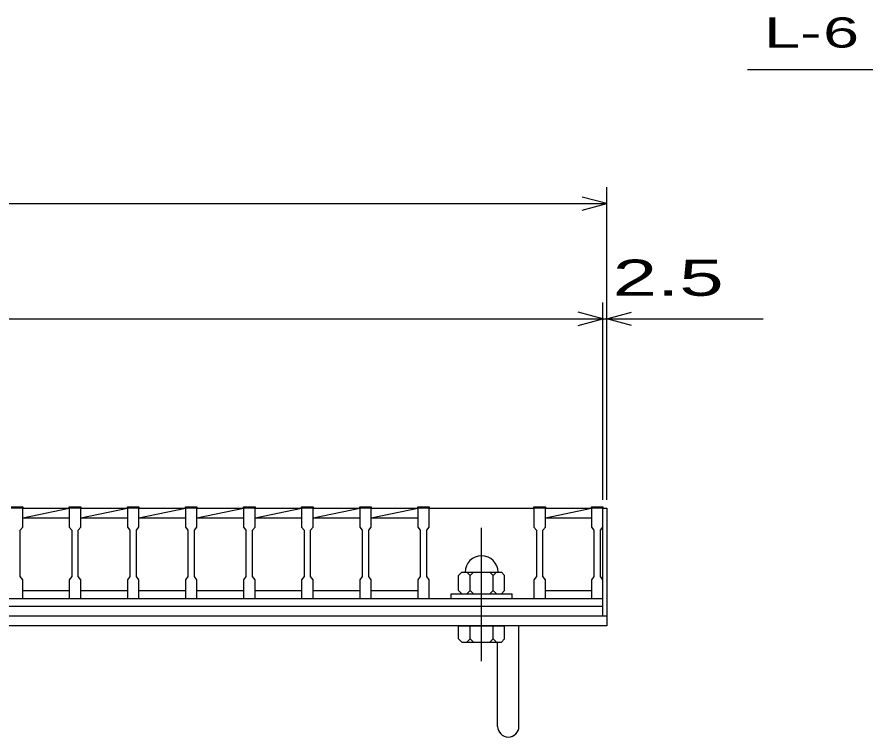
# Model space of a CAD drawing. Units: millimetres, scale not verified. Extents: x -1820 to 1731, y -1282 to 1054.
# Drawn here: x -709 to -194, y -662 to -224 of the extents above; entities that cross this region are included whole.
import ezdxf
from ezdxf.enums import TextEntityAlignment as Align

# ---------------------------------------------------------------- set-up
doc = ezdxf.new("R2010")
doc.units = ezdxf.units.MM
doc.header["$LTSCALE"] = 10
doc.linetypes.add('CHAIN', pattern=[18.5, 12, -1.5, 3.5, -1.5])
for name, color, linetype, lineweight in [('16', 3, 'Continuous', 25), ('19', 6, 'Continuous', 25), ('22', 4, 'Continuous', 25)]:
    doc.layers.add(name, color=color, linetype=linetype, lineweight=lineweight)
doc.styles.add('ベクトル', font='')
doc.styles.get('ベクトル').set_extended_font_data('ベクトル')

msp = doc.modelspace()

# ---------------------------------------------------------------- linework, layer by layer
at = {"layer": '16'}
for p, q in [((-712.6, -521.8), (-705.6, -521.8)), ((-705.6, -522.5), (-712.6, -522.5)), ((-705.6, -521.8), (-705.6, -522.5)), ((-705.6, -534), (-705.6, -522.5)), ((-705.6, -522.5), (-677.3, -522.5)), ((-705.6, -528.5), (-677.3, -522.5)), ((-677.3, -522.5), (-677.3, -521.8)), ((-677.3, -521.8), (-670.3, -521.8)), ((-677.3, -522.5), (-677.3, -534)), ((-670.3, -522.5), (-677.3, -522.5)), ((-670.3, -521.8), (-670.3, -522.5)), ((-670.3, -534), (-670.3, -522.5)), ((-670.3, -522.5), (-642, -522.5)), ((-670.3, -528.5), (-642, -522.5)), ((-642, -522.5), (-642, -521.8)), ((-642, -521.8), (-635, -521.8)), ((-642, -522.5), (-642, -534)), ((-635, -522.5), (-642, -522.5)), ((-635, -521.8), (-635, -522.5)), ((-635, -534), (-635, -522.5)), ((-635, -522.5), (-606.7, -522.5)), ((-635, -528.5), (-606.7, -522.5)), ((-606.7, -522.5), (-606.7, -521.8)), ((-606.7, -521.8), (-599.7, -521.8)), ((-606.7, -522.5), (-606.7, -534)), ((-599.7, -522.5), (-606.7, -522.5)), ((-599.7, -521.8), (-599.7, -522.5)), ((-599.7, -534), (-599.7, -522.5)), ((-599.7, -522.5), (-571.4, -522.5)), ((-599.7, -528.5), (-571.4, -522.5)), ((-571.4, -522.5), (-571.4, -521.8)), ((-571.4, -521.8), (-564.4, -521.8)), ((-571.4, -522.5), (-571.4, -534)), ((-564.4, -522.5), (-571.4, -522.5)), ((-564.4, -521.8), (-564.4, -522.5)), ((-564.4, -534), (-564.4, -522.5)), ((-564.4, -522.5), (-536.1, -522.5)), ((-564.4, -528.5), (-536.1, -522.5)), ((-536.1, -522.5), (-536.1, -521.8)), ((-536.1, -521.8), (-529.1, -521.8)), ((-536.1, -522.5), (-536.1, -534)), ((-529.1, -522.5), (-536.1, -522.5)), ((-529.1, -521.8), (-529.1, -522.5)), ((-529.1, -534), (-529.1, -522.5)), ((-529.1, -522.5), (-500.8, -522.5)), ((-529.1, -528.5), (-500.8, -522.5)), ((-500.8, -522.5), (-500.8, -521.8)), ((-500.8, -521.8), (-493.8, -521.8)), ((-500.8, -522.5), (-500.8, -534)), ((-493.8, -522.5), (-500.8, -522.5)), ((-493.8, -521.8), (-493.8, -522.5)), ((-493.8, -534), (-493.8, -522.5)), ((-493.8, -522.5), (-465.5, -522.5)), ((-493.8, -528.5), (-465.5, -522.5)), ((-465.5, -522.5), (-465.5, -521.8)), ((-465.5, -521.8), (-458.5, -521.8)), ((-465.5, -522.5), (-465.5, -534)), ((-458.5, -522.5), (-465.5, -522.5)), ((-458.5, -521.8), (-458.5, -522.5)), ((-458.5, -534), (-458.5, -522.5)), ((-458.5, -522.5), (-394.9, -522.5)), ((-394.9, -522.5), (-394.9, -521.8)), ((-394.9, -521.8), (-387.9, -521.8)), ((-394.9, -522.5), (-394.9, -534)), ((-387.9, -522.5), (-394.9, -522.5)), ((-387.9, -521.8), (-387.9, -522.5)), ((-387.9, -534), (-387.9, -522.5)), ((-387.9, -522.5), (-360, -522.5)), ((-387.9, -528.5), (-360, -522.58)), ((-360, -522.5), (-360, -521.8)), ((-360, -521.8), (-353, -521.8)), ((-360, -522.5), (-360, -534)), ((-353, -522.5), (-360, -522.5)), ((-353, -521.8), (-353, -522.5)), ((-353, -534), (-353, -522.5)), ((-353, -572.5), (-353, -522.5)), ((-705.6, -528.5), (-677.3, -528.5)), ((-670.3, -528.5), (-642, -528.5)), ((-635, -528.5), (-606.7, -528.5)), ((-599.7, -528.5), (-571.4, -528.5)), ((-564.4, -528.5), (-536.1, -528.5)), ((-529.1, -528.5), (-500.8, -528.5)), ((-493.8, -528.5), (-465.5, -528.5)), ((-387.9, -528.5), (-360, -528.5)), ((-707.1, -536), (-705.6, -534)), ((-707.1, -564), (-707.1, -536)), ((-677.3, -534), (-675.8, -536)), ((-675.8, -536), (-675.8, -564)), ((-671.8, -536), (-670.3, -534)), ((-671.8, -564), (-671.8, -536)), ((-642, -534), (-640.5, -536)), ((-640.5, -536), (-640.5, -564)), ((-636.5, -536), (-635, -534)), ((-636.5, -564), (-636.5, -536)), ((-606.7, -534), (-605.2, -536)), ((-605.2, -536), (-605.2, -564)), ((-601.2, -536), (-599.7, -534)), ((-601.2, -564), (-601.2, -536)), ((-571.4, -534), (-569.9, -536)), ((-569.9, -536), (-569.9, -564)), ((-565.9, -536), (-564.4, -534)), ((-565.9, -564), (-565.9, -536)), ((-536.1, -534), (-534.6, -536)), ((-534.6, -536), (-534.6, -564)), ((-530.6, -536), (-529.1, -534)), ((-530.6, -564), (-530.6, -536)), ((-500.8, -534), (-499.3, -536)), ((-499.3, -536), (-499.3, -564)), ((-495.3, -536), (-493.8, -534)), ((-495.3, -564), (-495.3, -536)), ((-465.5, -534), (-464, -536)), ((-464, -536), (-464, -564)), ((-460, -536), (-458.5, -534)), ((-460, -564), (-460, -536)), ((-394.9, -534), (-393.4, -536)), ((-393.4, -536), (-393.4, -564)), ((-389.4, -536), (-387.9, -534)), ((-389.4, -564), (-389.4, -536)), ((-360, -534), (-358.5, -536)), ((-358.5, -536), (-358.5, -564)), ((-354.5, -536), (-353, -534)), ((-354.5, -564), (-354.5, -536)), ((-438.7, -561.5), (-440.7, -563.5)), ((-438.7, -561.5), (-414.7, -561.5)), ((-433.7, -563.5), (-435.7, -561.5)), ((-433.7, -563.5), (-431.7, -561.5)), ((-419.7, -563.5), (-421.7, -561.5)), ((-419.7, -563.5), (-417.7, -561.5)), ((-412.7, -563.5), (-414.7, -561.5)), ((-705.6, -566), (-707.1, -564)), ((-705.6, -577.5), (-705.6, -566)), ((-675.8, -564), (-677.3, -566)), ((-677.3, -566), (-677.3, -577.5)), ((-670.3, -566), (-671.8, -564)), ((-670.3, -577.5), (-670.3, -566)), ((-640.5, -564), (-642, -566)), ((-642, -566), (-642, -577.5)), ((-635, -566), (-636.5, -564)), ((-635, -577.5), (-635, -566)), ((-605.2, -564), (-606.7, -566)), ((-606.7, -566), (-606.7, -577.5)), ((-599.7, -566), (-601.2, -564)), ((-599.7, -577.5), (-599.7, -566)), ((-569.9, -564), (-571.4, -566)), ((-571.4, -566), (-571.4, -577.5)), ((-564.4, -566), (-565.9, -564)), ((-564.4, -577.5), (-564.4, -566)), ((-534.6, -564), (-536.1, -566)), ((-536.1, -566), (-536.1, -577.5)), ((-529.1, -566), (-530.6, -564)), ((-529.1, -577.5), (-529.1, -566)), ((-499.3, -564), (-500.8, -566)), ((-500.8, -566), (-500.8, -577.5)), ((-493.8, -566), (-495.3, -564)), ((-493.8, -577.5), (-493.8, -566)), ((-464, -564), (-465.5, -566)), ((-465.5, -566), (-465.5, -577.5)), ((-458.5, -566), (-460, -564)), ((-458.5, -577.5), (-458.5, -566)), ((-440.7, -572.5), (-440.7, -563.5)), ((-433.7, -572.5), (-433.7, -563.5)), ((-419.7, -572.5), (-419.7, -563.5)), ((-412.7, -572.5), (-412.7, -563.5)), ((-393.4, -564), (-394.9, -566)), ((-394.9, -566), (-394.9, -577.5)), ((-387.9, -566), (-389.4, -564)), ((-387.9, -577.5), (-387.9, -566)), ((-358.5, -564), (-360, -566)), ((-360, -566), (-360, -577.5)), ((-353, -566), (-354.5, -564)), ((-353, -577.5), (-353, -566)), ((-705.6, -572.5), (-677.3, -572.5)), ((-670.3, -572.5), (-642, -572.5)), ((-635, -572.5), (-606.7, -572.5)), ((-599.7, -572.5), (-571.4, -572.5)), ((-564.4, -572.5), (-536.1, -572.5)), ((-529.1, -572.5), (-500.8, -572.5)), ((-493.8, -572.5), (-465.5, -572.5)), ((-445.2, -577.5), (-445.2, -574.5)), ((-445.2, -574.5), (-408.2, -574.5)), ((-440.7, -572.5), (-438.7, -574.5)), ((-435.7, -574.5), (-433.7, -572.5)), ((-433.7, -572.5), (-431.7, -574.5)), ((-421.7, -574.5), (-419.7, -572.5)), ((-419.7, -572.5), (-417.7, -574.5)), ((-414.7, -574.5), (-412.7, -572.5)), ((-408.2, -577.5), (-408.2, -574.5)), ((-387.9, -572.5), (-360, -572.5)), ((-1348, -577.5), (-353, -577.5)), ((-1348, -582), (-353, -582)), ((-712.6, -577.5), (-705.6, -577.5)), ((-677.3, -577.5), (-670.3, -577.5)), ((-642, -577.5), (-635, -577.5)), ((-606.7, -577.5), (-599.7, -577.5)), ((-571.4, -577.5), (-564.4, -577.5)), ((-536.1, -577.5), (-529.1, -577.5)), ((-500.8, -577.5), (-493.8, -577.5)), ((-465.5, -577.5), (-458.5, -577.5)), ((-458.5, -577.5), (-394.9, -577.5)), ((-445.2, -577.5), (-408.2, -577.5)), ((-394.9, -577.5), (-387.9, -577.5)), ((-360, -577.5), (-353, -577.5)), ((-353, -582), (-353, -577.5)), ((-353, -588), (-353, -582)), ((-1348, -588), (-353, -588))]:
    msp.add_line(p, q, dxfattribs=at)
at = {"layer": '16', "linetype": 'CHAIN'}
msp.add_line((-426.7, -615.5), (-426.7, -534.5), dxfattribs=at)
at = {"layer": '16'}
msp.add_arc((-426.7, -561.5), 10, 0, 180, dxfattribs=at)
at = {"layer": '19'}
for p, q in [((-353, -522.5), (-350.5, -522.5)), ((-350.5, -522.5), (-350.5, -588)), ((-1350.5, -588), (-350.5, -588)), ((-350.5, -588), (-350.5, -594)), ((-350.5, -594), (-1350.5, -594)), ((-440.7, -602), (-440.7, -594)), ((-440.7, -594), (-412.7, -594)), ((-433.7, -602), (-433.7, -594)), ((-419.7, -602), (-419.7, -594)), ((-412.7, -602), (-412.7, -594)), ((-404, -655.11), (-404, -594)), ((-440.7, -602), (-438.7, -604)), ((-433.7, -602), (-435.7, -604)), ((-431.7, -604), (-433.7, -602)), ((-419.7, -602), (-421.7, -604)), ((-417.7, -604), (-419.7, -602)), ((-414.7, -604), (-412.7, -602)), ((-438.7, -604), (-414.7, -604)), ((-417, -655.11), (-417, -604))]:
    msp.add_line(p, q, dxfattribs=at)
msp.add_arc((-410.5, -655.11), 6.5, 180, 0, dxfattribs=at)
at = {"layer": '22'}
for p, q in [((-265, -256), (-65, -256)), ((-350.5, -517.5), (-350.5, -327.5)), ((-350.5, -337.5), (-365.5, -333.5)), ((-1350.5, -337.5), (-350.5, -337.5)), ((-365.5, -341.5), (-350.5, -337.5)), ((-353, -517.5), (-353, -397.5)), ((-350.5, -517.5), (-350.5, -397.5)), ((-353, -407.5), (-368, -403.5)), ((-350.5, -407.5), (-335.5, -403.5)), ((-1348, -407.5), (-353, -407.5)), ((-368, -411.5), (-353, -407.5)), ((-353, -407.5), (-350.5, -407.5)), ((-335.5, -411.5), (-350.5, -407.5)), ((-350.5, -407.5), (-255.5, -407.5))]:
    msp.add_line(p, q, dxfattribs=at)

# ---------------------------------------------------------------- texts
at = {"layer": '22', "color": 2, "style": 'ベクトル'}
for s, height, width, p in [('L-', 18.33, 1.6, (-255, -233.5)), (' 6 ', 18.33, 1.6, (-230, -233.5)), (' 2.5 ', 21.99, 1.65, (-360.5, -382.5))]:
    msp.add_text(s, height=height, dxfattribs=dict(at, width=width)).set_placement(p, align=Align.MIDDLE_LEFT)

doc.saveas('drawing.dxf')
